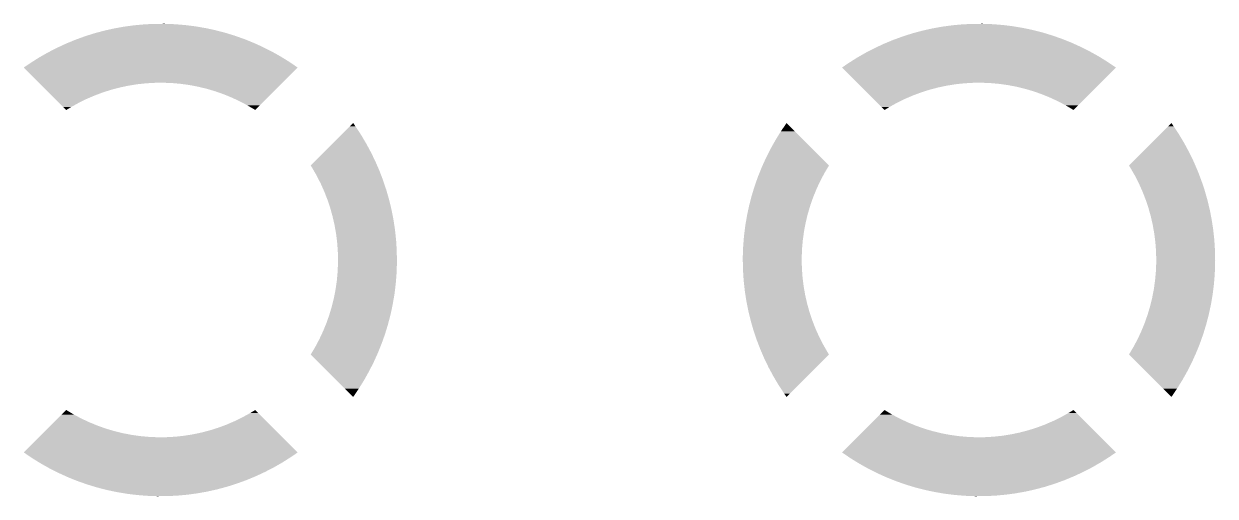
# Model space of a CAD drawing. Extents: x 295 to 953, y 10 to 290.
# Drawn here: x 617.56 to 623.11, y 120.03 to 122.23 of the extents above; entities that cross this region are included whole.
import ezdxf

# ---------------------------------------------------------------- set-up
doc = ezdxf.new("R2010")
doc.units = 0
doc.header["$LTSCALE"] = 5
doc.header["$MEASUREMENT"] = 0
doc.layers.get('0').update_dxf_attribs({"linetype": 'CONTINUOUS', "lineweight": 25})

msp = doc.modelspace()

# ---------------------------------------------------------------- linework, layer by layer
for points in [[(617.9482, 122.2038), (617.983, 122.2116), (618.452, 122.2038), (618.4156, 122.2116)], [(617.983, 122.2116), (617.9946, 122.2136), (618.4156, 122.2116), (618.4058, 122.2136)], [(617.9946, 122.2136), (618.0295, 122.2199), (618.4058, 122.2136), (618.3688, 122.2199)], [(618.0295, 122.2199), (618.0416, 122.2215), (618.3688, 122.2199), (618.3592, 122.2215)], [(618.0416, 122.2215), (618.0763, 122.2262), (618.3592, 122.2215), (618.3216, 122.2262)], [(618.0763, 122.2262), (618.0891, 122.2273), (618.3216, 122.2262), (618.3123, 122.2273)], [(618.0891, 122.2273), (618.1234, 122.2305), (618.3123, 122.2273), (618.2738, 122.2305)], [(618.1234, 122.2305), (618.138, 122.2312), (618.2738, 122.2305), (618.2651, 122.2312)], [(618.138, 122.2312), (618.1706, 122.2327), (618.2651, 122.2312), (618.2241, 122.2327)], [(618.1706, 122.2327), (618.2179, 122.233), (618.2241, 122.2327), (618.2179, 122.233)], [(621.7582, 122.2038), (621.793, 122.2116), (622.262, 122.2038), (622.2256, 122.2116)], [(621.793, 122.2116), (621.8046, 122.2136), (622.2256, 122.2116), (622.2158, 122.2136)], [(621.8046, 122.2136), (621.8395, 122.2199), (622.2158, 122.2136), (622.1788, 122.2199)], [(621.8395, 122.2199), (621.8516, 122.2215), (622.1788, 122.2199), (622.1692, 122.2215)], [(621.8516, 122.2215), (621.8863, 122.2262), (622.1692, 122.2215), (622.1316, 122.2262)], [(621.8863, 122.2262), (621.8991, 122.2273), (622.1316, 122.2262), (622.1223, 122.2273)], [(621.8991, 122.2273), (621.9334, 122.2305), (622.1223, 122.2273), (622.0838, 122.2305)], [(621.9334, 122.2305), (621.948, 122.2312), (622.0838, 122.2305), (622.0751, 122.2312)], [(621.948, 122.2312), (621.9806, 122.2327), (622.0751, 122.2312), (622.0341, 122.2327)], [(621.9806, 122.2327), (622.0279, 122.233), (622.0341, 122.2327), (622.0279, 122.233)], [(617.7684, 122.1448), (617.8017, 122.1586), (618.6314, 122.1448), (618.5972, 122.1586)], [(617.8017, 122.1586), (617.8123, 122.1624), (618.5972, 122.1586), (618.5876, 122.1624)], [(617.8123, 122.1624), (617.8461, 122.1747), (618.5876, 122.1624), (618.5527, 122.1747)], [(617.8461, 122.1747), (617.857, 122.1782), (618.5527, 122.1747), (618.543, 122.1782)], [(617.857, 122.1782), (617.8912, 122.189), (618.543, 122.1782), (618.5076, 122.189)], [(617.8912, 122.189), (617.9023, 122.192), (618.5076, 122.189), (618.4978, 122.192)], [(617.9023, 122.192), (617.9368, 122.2012), (618.4978, 122.192), (618.4618, 122.2012)], [(617.9368, 122.2012), (617.9482, 122.2038), (618.4618, 122.2012), (618.452, 122.2038)], [(621.5784, 122.1448), (621.6117, 122.1586), (622.4414, 122.1448), (622.4072, 122.1586)], [(621.6117, 122.1586), (621.6223, 122.1624), (622.4072, 122.1586), (622.3976, 122.1624)], [(621.6223, 122.1624), (621.6561, 122.1747), (622.3976, 122.1624), (622.3627, 122.1747)], [(621.6561, 122.1747), (621.667, 122.1782), (622.3627, 122.1747), (622.353, 122.1782)], [(621.667, 122.1782), (621.7012, 122.189), (622.353, 122.1782), (622.3176, 122.189)], [(621.7012, 122.189), (621.7123, 122.192), (622.3176, 122.189), (622.3078, 122.192)], [(621.7123, 122.192), (621.7468, 122.2012), (622.3078, 122.192), (622.2718, 122.2012)], [(621.7468, 122.2012), (621.7582, 122.2038), (622.2718, 122.2012), (622.262, 122.2038)], [(617.6418, 122.0809), (617.6731, 122.0989), (618.7579, 122.0809), (618.7259, 122.0989)], [(617.6731, 122.0989), (617.6831, 122.104), (618.7259, 122.0989), (618.7167, 122.104)], [(617.6831, 122.104), (617.7151, 122.1206), (618.7167, 122.104), (618.6839, 122.1206)], [(617.7151, 122.1206), (617.7253, 122.1253), (618.6839, 122.1206), (618.6745, 122.1253)], [(617.7253, 122.1253), (617.758, 122.1405), (618.6745, 122.1253), (618.641, 122.1405)], [(617.758, 122.1405), (617.7684, 122.1448), (618.641, 122.1405), (618.6314, 122.1448)], [(621.4518, 122.0809), (621.4831, 122.0989), (622.5679, 122.0809), (622.5359, 122.0989)], [(621.4831, 122.0989), (621.4931, 122.104), (622.5359, 122.0989), (622.5267, 122.104)], [(621.4931, 122.104), (621.5251, 122.1206), (622.5267, 122.104), (622.4939, 122.1206)], [(621.5251, 122.1206), (621.5353, 122.1253), (622.4939, 122.1206), (622.4845, 122.1253)], [(621.5353, 122.1253), (621.568, 122.1405), (622.4845, 122.1253), (622.451, 122.1405)], [(621.568, 122.1405), (621.5784, 122.1448), (622.451, 122.1405), (622.4414, 122.1448)], [(617.5621, 122.0295), (617.5922, 122.0501), (618.8372, 122.0295), (618.8069, 122.0501)], [(617.5922, 122.0501), (617.6016, 122.056), (618.8069, 122.0501), (618.7981, 122.056)], [(617.6016, 122.056), (617.6321, 122.0754), (618.7981, 122.056), (618.7669, 122.0754)], [(617.6321, 122.0754), (617.6418, 122.0809), (618.7669, 122.0754), (618.7579, 122.0809)], [(621.3721, 122.0295), (621.4022, 122.0501), (622.6472, 122.0295), (622.6169, 122.0501)], [(621.4022, 122.0501), (621.4116, 122.056), (622.6169, 122.0501), (622.6081, 122.056)], [(621.4116, 122.056), (621.4421, 122.0754), (622.6081, 122.056), (622.5769, 122.0754)], [(621.4421, 122.0754), (621.4518, 122.0809), (622.5769, 122.0754), (622.5679, 122.0809)], [(617.6329, 121.9587), (617.5621, 122.0295), (618.7665, 121.9587), (618.8372, 122.0295)], [(621.4429, 121.9587), (621.3721, 122.0295), (622.5765, 121.9587), (622.6472, 122.0295)], [(617.6333, 121.9583), (617.6329, 121.9587), (618.1722, 121.9583), (618.2131, 121.9587)], [(617.6357, 121.956), (617.6333, 121.9583), (618.1313, 121.956), (618.1722, 121.9583)], [(617.6401, 121.9516), (617.6357, 121.956), (618.0906, 121.9516), (618.1313, 121.956)], [(617.6465, 121.9451), (617.6401, 121.9516), (618.0501, 121.9451), (618.0906, 121.9516)], [(617.6549, 121.9367), (617.6465, 121.9451), (618.01, 121.9367), (618.0501, 121.9451)], [(617.6653, 121.9263), (617.6549, 121.9367), (617.9704, 121.9263), (618.01, 121.9367)], [(618.254, 121.957), (618.2131, 121.9587), (618.7648, 121.957), (618.7665, 121.9587)], [(618.2948, 121.9533), (618.254, 121.957), (618.7611, 121.9533), (618.7648, 121.957)], [(618.3354, 121.9476), (618.2948, 121.9533), (618.7553, 121.9476), (618.7611, 121.9533)], [(618.3756, 121.9398), (618.3354, 121.9476), (618.7476, 121.9398), (618.7553, 121.9476)], [(618.4154, 121.9301), (618.3756, 121.9398), (618.7379, 121.9301), (618.7476, 121.9398)], [(621.4433, 121.9583), (621.4429, 121.9587), (621.9822, 121.9583), (622.0231, 121.9587)], [(621.4457, 121.956), (621.4433, 121.9583), (621.9413, 121.956), (621.9822, 121.9583)], [(621.4501, 121.9516), (621.4457, 121.956), (621.9006, 121.9516), (621.9413, 121.956)], [(621.4565, 121.9451), (621.4501, 121.9516), (621.8601, 121.9451), (621.9006, 121.9516)], [(621.4649, 121.9367), (621.4565, 121.9451), (621.82, 121.9367), (621.8601, 121.9451)], [(621.4753, 121.9263), (621.4649, 121.9367), (621.7804, 121.9263), (621.82, 121.9367)], [(622.064, 121.957), (622.0231, 121.9587), (622.5748, 121.957), (622.5765, 121.9587)], [(622.1048, 121.9533), (622.064, 121.957), (622.5711, 121.9533), (622.5748, 121.957)], [(622.1454, 121.9476), (622.1048, 121.9533), (622.5653, 121.9476), (622.5711, 121.9533)], [(622.1856, 121.9398), (622.1454, 121.9476), (622.5576, 121.9398), (622.5653, 121.9476)], [(622.2254, 121.9301), (622.1856, 121.9398), (622.5479, 121.9301), (622.5576, 121.9398)], [(617.6777, 121.914), (617.6653, 121.9263), (617.9314, 121.914), (617.9704, 121.9263)], [(617.6919, 121.8997), (617.6777, 121.914), (617.893, 121.8997), (617.9314, 121.914)], [(617.7081, 121.8836), (617.6919, 121.8997), (617.8553, 121.8836), (617.893, 121.8997)], [(617.7261, 121.8655), (617.7081, 121.8836), (617.8186, 121.8655), (617.8553, 121.8836)], [(618.4546, 121.9185), (618.4154, 121.9301), (618.7262, 121.9185), (618.7379, 121.9301)], [(618.4932, 121.9048), (618.4546, 121.9185), (618.7126, 121.9048), (618.7262, 121.9185)], [(618.5311, 121.8893), (618.4932, 121.9048), (618.6971, 121.8893), (618.7126, 121.9048)], [(618.5682, 121.872), (618.5311, 121.8893), (618.6797, 121.872), (618.6971, 121.8893)], [(621.4877, 121.914), (621.4753, 121.9263), (621.7414, 121.914), (621.7804, 121.9263)], [(621.5019, 121.8997), (621.4877, 121.914), (621.703, 121.8997), (621.7414, 121.914)], [(621.5181, 121.8836), (621.5019, 121.8997), (621.6653, 121.8836), (621.703, 121.8997)], [(621.5361, 121.8655), (621.5181, 121.8836), (621.6286, 121.8655), (621.6653, 121.8836)], [(622.2646, 121.9185), (622.2254, 121.9301), (622.5362, 121.9185), (622.5479, 121.9301)], [(622.3032, 121.9048), (622.2646, 121.9185), (622.5226, 121.9048), (622.5362, 121.9185)], [(622.3411, 121.8893), (622.3032, 121.9048), (622.5071, 121.8893), (622.5226, 121.9048)], [(622.3782, 121.872), (622.3411, 121.8893), (622.4897, 121.872), (622.5071, 121.8893)], [(617.7459, 121.8457), (617.7261, 121.8655), (617.7827, 121.8457), (617.8186, 121.8655)], [(617.7598, 121.8318), (617.7459, 121.8457), (617.7598, 121.8318), (617.7827, 121.8457)], [(618.6044, 121.8528), (618.5682, 121.872), (618.6605, 121.8528), (618.6797, 121.872)], [(618.6396, 121.8318), (618.6044, 121.8528), (618.6396, 121.8318), (618.6605, 121.8528)], [(621.5559, 121.8457), (621.5361, 121.8655), (621.5927, 121.8457), (621.6286, 121.8655)], [(621.5698, 121.8318), (621.5559, 121.8457), (621.5698, 121.8318), (621.5927, 121.8457)], [(622.4144, 121.8528), (622.3782, 121.872), (622.4705, 121.8528), (622.4897, 121.872)], [(622.4496, 121.8318), (622.4144, 121.8528), (622.4496, 121.8318), (622.4705, 121.8528)], [(619.0809, 121.7559), (619.0959, 121.7708), (619.1063, 121.7559), (619.0959, 121.7708)], [(621.0869, 121.7317), (621.1135, 121.7708), (621.1526, 121.7317), (621.1135, 121.7708)], [(622.8909, 121.7559), (622.9059, 121.7708), (622.9163, 121.7559), (622.9059, 121.7708)], [(619.0008, 121.6758), (619.0414, 121.7164), (619.1564, 121.6758), (619.1322, 121.7164)], [(619.0414, 121.7164), (619.0809, 121.7559), (619.1322, 121.7164), (619.1063, 121.7559)], [(621.0621, 121.6915), (621.0869, 121.7317), (621.1928, 121.6915), (621.1526, 121.7317)], [(622.8108, 121.6758), (622.8514, 121.7164), (622.9664, 121.6758), (622.9422, 121.7164)], [(622.8514, 121.7164), (622.8909, 121.7559), (622.9422, 121.7164), (622.9163, 121.7559)], [(618.9592, 121.6342), (619.0008, 121.6758), (619.1788, 121.6342), (619.1564, 121.6758)], [(621.039, 121.6503), (621.0621, 121.6915), (621.2341, 121.6503), (621.1928, 121.6915)], [(622.7692, 121.6342), (622.8108, 121.6758), (622.9888, 121.6342), (622.9664, 121.6758)], [(618.9166, 121.5916), (618.9592, 121.6342), (619.1995, 121.5916), (619.1788, 121.6342)], [(621.0018, 121.5732), (621.0177, 121.6081), (621.3112, 121.5732), (621.2762, 121.6081)], [(621.0177, 121.6081), (621.039, 121.6503), (621.2762, 121.6081), (621.2341, 121.6503)], [(622.7266, 121.5916), (622.7692, 121.6342), (623.0095, 121.5916), (622.9888, 121.6342)], [(618.8982, 121.5732), (618.9166, 121.5916), (619.2074, 121.5732), (619.1995, 121.5916)], [(618.9053, 121.5618), (618.8982, 121.5732), (619.2124, 121.5618), (619.2074, 121.5732)], [(618.9131, 121.5482), (618.9053, 121.5618), (619.2182, 121.5482), (619.2124, 121.5618)], [(618.9257, 121.5263), (618.9131, 121.5482), (619.2266, 121.5263), (619.2182, 121.5482)], [(620.9873, 121.538), (620.9982, 121.5651), (621.2902, 121.538), (621.3063, 121.5651)], [(620.9982, 121.5651), (621.0018, 121.5732), (621.3063, 121.5651), (621.3112, 121.5732)], [(622.7082, 121.5732), (622.7266, 121.5916), (623.0174, 121.5732), (623.0095, 121.5916)], [(622.7153, 121.5618), (622.7082, 121.5732), (623.0224, 121.5618), (623.0174, 121.5732)], [(622.7231, 121.5482), (622.7153, 121.5618), (623.0282, 121.5482), (623.0224, 121.5618)], [(622.7357, 121.5263), (622.7231, 121.5482), (623.0366, 121.5263), (623.0282, 121.5482)], [(618.937, 121.5041), (618.9257, 121.5263), (619.2351, 121.5041), (619.2266, 121.5263)], [(618.9443, 121.4898), (618.937, 121.5041), (619.2399, 121.4898), (619.2351, 121.5041)], [(618.958, 121.4593), (618.9443, 121.4898), (619.2501, 121.4593), (619.2399, 121.4898)], [(620.9648, 121.4766), (620.9737, 121.5018), (621.2592, 121.4766), (621.271, 121.5018)], [(620.9737, 121.5018), (620.9805, 121.5212), (621.271, 121.5018), (621.2813, 121.5212)], [(620.9805, 121.5212), (620.9873, 121.538), (621.2813, 121.5212), (621.2902, 121.538)], [(622.747, 121.5041), (622.7357, 121.5263), (623.0451, 121.5041), (623.0366, 121.5263)], [(622.7543, 121.4898), (622.747, 121.5041), (623.0499, 121.4898), (623.0451, 121.5041)], [(622.768, 121.4593), (622.7543, 121.4898), (623.0601, 121.4593), (623.0499, 121.4898)], [(618.961, 121.4524), (618.958, 121.4593), (619.2521, 121.4524), (619.2501, 121.4593)], [(618.9759, 121.4143), (618.961, 121.4524), (619.263, 121.4143), (619.2521, 121.4524)], [(620.951, 121.4314), (620.9612, 121.4647), (621.24, 121.4314), (621.2537, 121.4647)], [(620.9612, 121.4647), (620.9648, 121.4766), (621.2537, 121.4647), (621.2592, 121.4766)], [(622.771, 121.4524), (622.768, 121.4593), (623.0621, 121.4524), (623.0601, 121.4593)], [(622.7859, 121.4143), (622.771, 121.4524), (623.073, 121.4143), (623.0621, 121.4524)], [(618.9761, 121.4138), (618.9759, 121.4143), (619.2631, 121.4138), (619.263, 121.4143)], [(618.9889, 121.3754), (618.9761, 121.4138), (619.2724, 121.3754), (619.2631, 121.4138)], [(620.9314, 121.349), (620.9392, 121.3856), (621.2129, 121.349), (621.2238, 121.3856)], [(620.9392, 121.3856), (620.9399, 121.3882), (621.2238, 121.3856), (621.2245, 121.3882)], [(620.9399, 121.3882), (620.9499, 121.4268), (621.2245, 121.3882), (621.2381, 121.4268)], [(620.9499, 121.4268), (620.951, 121.4314), (621.2381, 121.4268), (621.24, 121.4314)], [(622.7861, 121.4138), (622.7859, 121.4143), (623.0731, 121.4138), (623.073, 121.4143)], [(622.7989, 121.3754), (622.7861, 121.4138), (623.0824, 121.3754), (623.0731, 121.4138)], [(618.991, 121.3679), (618.9889, 121.3754), (619.2742, 121.3679), (619.2724, 121.3754)], [(618.9999, 121.336), (618.991, 121.3679), (619.2805, 121.336), (619.2742, 121.3679)], [(619.0032, 121.3215), (618.9999, 121.336), (619.2833, 121.3215), (619.2805, 121.336)], [(619.009, 121.2961), (619.0032, 121.3215), (619.2872, 121.2961), (619.2833, 121.3215)], [(620.9243, 121.3092), (620.9294, 121.3394), (621.2031, 121.3092), (621.2105, 121.3394)], [(620.9294, 121.3394), (620.9314, 121.349), (621.2105, 121.3394), (621.2129, 121.349)], [(622.801, 121.3679), (622.7989, 121.3754), (623.0842, 121.3679), (623.0824, 121.3754)], [(622.8099, 121.336), (622.801, 121.3679), (623.0905, 121.336), (623.0842, 121.3679)], [(622.8132, 121.3215), (622.8099, 121.336), (623.0933, 121.3215), (623.0905, 121.336)], [(622.819, 121.2961), (622.8132, 121.3215), (623.0972, 121.2961), (623.0933, 121.3215)], [(619.0127, 121.2747), (619.009, 121.2961), (619.2904, 121.2747), (619.2872, 121.2961)], [(619.0161, 121.2557), (619.0127, 121.2747), (619.2924, 121.2557), (619.2904, 121.2747)], [(620.9157, 121.2459), (620.9185, 121.269), (621.1922, 121.2459), (621.1954, 121.269)], [(620.9185, 121.269), (620.9215, 121.2928), (621.1954, 121.269), (621.2, 121.2928)], [(620.9215, 121.2928), (620.9243, 121.3092), (621.2, 121.2928), (621.2031, 121.3092)], [(622.8227, 121.2747), (622.819, 121.2961), (623.1004, 121.2747), (623.0972, 121.2961)], [(622.8261, 121.2557), (622.8227, 121.2747), (623.1024, 121.2557), (623.1004, 121.2747)], [(619.0196, 121.2277), (619.0161, 121.2557), (619.2955, 121.2277), (619.2924, 121.2557)], [(619.0211, 121.2151), (619.0196, 121.2277), (619.2963, 121.2151), (619.2955, 121.2277)], [(619.0237, 121.1806), (619.0211, 121.2151), (619.2985, 121.1806), (619.2963, 121.2151)], [(620.9118, 121.1987), (620.9142, 121.2284), (621.187, 121.1987), (621.1897, 121.2284)], [(620.9142, 121.2284), (620.9157, 121.2459), (621.1897, 121.2284), (621.1922, 121.2459)], [(622.8296, 121.2277), (622.8261, 121.2557), (623.1055, 121.2277), (623.1024, 121.2557)], [(622.8311, 121.2151), (622.8296, 121.2277), (623.1063, 121.2151), (623.1055, 121.2277)], [(622.8337, 121.1806), (622.8311, 121.2151), (623.1085, 121.1806), (623.1063, 121.2151)], [(619.0242, 121.1742), (619.0237, 121.1806), (619.2986, 121.1742), (619.2985, 121.1806)], [(619.0252, 121.1333), (619.0242, 121.1742), (619.2995, 121.1333), (619.2986, 121.1742)], [(620.91, 121.1515), (620.9114, 121.1876), (621.1845, 121.1515), (621.186, 121.1876)], [(620.9114, 121.1876), (620.9118, 121.1987), (621.186, 121.1876), (621.187, 121.1987)], [(622.8342, 121.1742), (622.8337, 121.1806), (623.1086, 121.1742), (623.1085, 121.1806)], [(622.8352, 121.1333), (622.8342, 121.1742), (623.1095, 121.1333), (623.1086, 121.1742)], [(619.0234, 121.079), (619.0249, 121.1151), (619.298, 121.079), (619.2994, 121.1151)], [(619.0249, 121.1151), (619.0251, 121.1199), (619.2994, 121.1151), (619.2994, 121.1199)], [(619.0251, 121.1199), (619.0252, 121.1333), (619.2994, 121.1199), (619.2995, 121.1333)], [(620.9099, 121.1333), (620.91, 121.1467), (621.1842, 121.1333), (621.1843, 121.1467)], [(620.9108, 121.0924), (620.9099, 121.1333), (621.1852, 121.0924), (621.1842, 121.1333)], [(620.91, 121.1467), (620.91, 121.1515), (621.1843, 121.1467), (621.1845, 121.1515)], [(622.8334, 121.079), (622.8349, 121.1151), (623.108, 121.079), (623.1094, 121.1151)], [(622.8349, 121.1151), (622.8351, 121.1199), (623.1094, 121.1151), (623.1094, 121.1199)], [(622.8351, 121.1199), (622.8352, 121.1333), (623.1094, 121.1199), (623.1095, 121.1333)], [(619.0197, 121.0382), (619.0224, 121.0679), (619.2952, 121.0382), (619.2976, 121.0679)], [(619.0224, 121.0679), (619.0234, 121.079), (619.2976, 121.0679), (619.298, 121.079)], [(620.9109, 121.086), (620.9108, 121.0924), (621.1857, 121.086), (621.1852, 121.0924)], [(620.9131, 121.0515), (620.9109, 121.086), (621.1883, 121.0515), (621.1857, 121.086)], [(620.9139, 121.0389), (620.9131, 121.0515), (621.1898, 121.0389), (621.1883, 121.0515)], [(622.8297, 121.0382), (622.8324, 121.0679), (623.1052, 121.0382), (623.1076, 121.0679)], [(622.8324, 121.0679), (622.8334, 121.079), (623.1076, 121.0679), (623.108, 121.079)], [(619.0094, 120.9738), (619.014, 120.9976), (619.2879, 120.9738), (619.2909, 120.9976)], [(619.014, 120.9976), (619.0172, 121.0207), (619.2909, 120.9976), (619.2937, 121.0207)], [(619.0172, 121.0207), (619.0197, 121.0382), (619.2937, 121.0207), (619.2952, 121.0382)], [(620.917, 121.0109), (620.9139, 121.0389), (621.1933, 121.0109), (621.1898, 121.0389)], [(620.919, 120.9919), (620.917, 121.0109), (621.1967, 120.9919), (621.1933, 121.0109)], [(620.9222, 120.9705), (620.919, 120.9919), (621.2004, 120.9705), (621.1967, 120.9919)], [(622.8194, 120.9738), (622.824, 120.9976), (623.0979, 120.9738), (623.1009, 120.9976)], [(622.824, 120.9976), (622.8272, 121.0207), (623.1009, 120.9976), (623.1037, 121.0207)], [(622.8272, 121.0207), (622.8297, 121.0382), (623.1037, 121.0207), (623.1052, 121.0382)], [(618.9989, 120.9272), (619.0062, 120.9574), (619.28, 120.9272), (619.2851, 120.9574)], [(619.0062, 120.9574), (619.0094, 120.9738), (619.2851, 120.9574), (619.2879, 120.9738)], [(620.9261, 120.9451), (620.9222, 120.9705), (621.2062, 120.9451), (621.2004, 120.9705)], [(620.9289, 120.9306), (620.9261, 120.9451), (621.2095, 120.9306), (621.2062, 120.9451)], [(622.8089, 120.9272), (622.8162, 120.9574), (623.09, 120.9272), (623.0951, 120.9574)], [(622.8162, 120.9574), (622.8194, 120.9738), (623.0951, 120.9574), (623.0979, 120.9738)], [(618.9712, 120.8398), (618.9848, 120.8784), (619.2595, 120.8398), (619.2695, 120.8784)], [(618.9848, 120.8784), (618.9856, 120.881), (619.2695, 120.8784), (619.2702, 120.881)], [(618.9856, 120.881), (618.9965, 120.9176), (619.2702, 120.881), (619.278, 120.9176)], [(618.9965, 120.9176), (618.9989, 120.9272), (619.278, 120.9176), (619.28, 120.9272)], [(620.9352, 120.8987), (620.9289, 120.9306), (621.2184, 120.8987), (621.2095, 120.9306)], [(620.937, 120.8912), (620.9352, 120.8987), (621.2205, 120.8912), (621.2184, 120.8987)], [(620.9463, 120.8528), (620.937, 120.8912), (621.2333, 120.8528), (621.2205, 120.8912)], [(622.7812, 120.8398), (622.7948, 120.8784), (623.0695, 120.8398), (623.0795, 120.8784)], [(622.7948, 120.8784), (622.7956, 120.881), (623.0795, 120.8784), (623.0802, 120.881)], [(622.7956, 120.881), (622.8065, 120.9176), (623.0802, 120.881), (623.088, 120.9176)], [(622.8065, 120.9176), (622.8089, 120.9272), (623.088, 120.9176), (623.09, 120.9272)], [(618.9557, 120.8019), (618.9694, 120.8352), (619.2482, 120.8019), (619.2583, 120.8352)], [(618.9694, 120.8352), (618.9712, 120.8398), (619.2583, 120.8352), (619.2595, 120.8398)], [(620.9464, 120.8523), (620.9463, 120.8528), (621.2335, 120.8523), (621.2333, 120.8528)], [(620.9573, 120.8142), (620.9464, 120.8523), (621.2484, 120.8142), (621.2335, 120.8523)], [(622.7657, 120.8019), (622.7794, 120.8352), (623.0582, 120.8019), (623.0683, 120.8352)], [(622.7794, 120.8352), (622.7812, 120.8398), (623.0683, 120.8352), (623.0695, 120.8398)], [(618.9384, 120.7648), (618.9502, 120.79), (619.2357, 120.7648), (619.2446, 120.79)], [(618.9502, 120.79), (618.9557, 120.8019), (619.2446, 120.79), (619.2482, 120.8019)], [(620.9593, 120.8073), (620.9573, 120.8142), (621.2514, 120.8073), (621.2484, 120.8142)], [(620.9695, 120.7768), (620.9593, 120.8073), (621.2651, 120.7768), (621.2514, 120.8073)], [(620.9743, 120.7625), (620.9695, 120.7768), (621.2724, 120.7625), (621.2651, 120.7768)], [(622.7484, 120.7648), (622.7602, 120.79), (623.0457, 120.7648), (623.0546, 120.79)], [(622.7602, 120.79), (622.7657, 120.8019), (623.0546, 120.79), (623.0582, 120.8019)], [(618.9031, 120.7016), (618.9192, 120.7286), (619.2112, 120.7016), (619.2221, 120.7286)], [(618.9192, 120.7286), (618.9281, 120.7454), (619.2221, 120.7286), (619.2288, 120.7454)], [(618.9281, 120.7454), (618.9384, 120.7648), (619.2288, 120.7454), (619.2357, 120.7648)], [(620.9828, 120.7403), (620.9743, 120.7625), (621.2837, 120.7403), (621.2724, 120.7625)], [(620.9912, 120.7184), (620.9828, 120.7403), (621.2963, 120.7184), (621.2837, 120.7403)], [(620.997, 120.7048), (620.9912, 120.7184), (621.3041, 120.7048), (621.2963, 120.7184)], [(622.7131, 120.7016), (622.7292, 120.7286), (623.0212, 120.7016), (623.0321, 120.7286)], [(622.7292, 120.7286), (622.7381, 120.7454), (623.0321, 120.7286), (623.0388, 120.7454)], [(622.7381, 120.7454), (622.7484, 120.7648), (623.0388, 120.7454), (623.0457, 120.7648)], [(618.8982, 120.6934), (618.9031, 120.7016), (619.2075, 120.6934), (619.2112, 120.7016)], [(618.9331, 120.6585), (618.8982, 120.6934), (619.1917, 120.6585), (619.2075, 120.6934)], [(618.9753, 120.6163), (618.9331, 120.6585), (619.1704, 120.6163), (619.1917, 120.6585)], [(621.002, 120.6934), (620.997, 120.7048), (621.3112, 120.6934), (621.3041, 120.7048)], [(621.0099, 120.675), (621.002, 120.6934), (621.2927, 120.675), (621.3112, 120.6934)], [(621.0305, 120.6324), (621.0099, 120.675), (621.2502, 120.6324), (621.2927, 120.675)], [(622.7082, 120.6934), (622.7131, 120.7016), (623.0175, 120.6934), (623.0212, 120.7016)], [(622.7431, 120.6585), (622.7082, 120.6934), (623.0017, 120.6585), (623.0175, 120.6934)], [(622.7853, 120.6163), (622.7431, 120.6585), (622.9804, 120.6163), (623.0017, 120.6585)], [(619.0166, 120.5751), (618.9753, 120.6163), (619.1473, 120.5751), (619.1704, 120.6163)], [(621.053, 120.5908), (621.0305, 120.6324), (621.2086, 120.5908), (621.2502, 120.6324)], [(622.8266, 120.5751), (622.7853, 120.6163), (622.9573, 120.5751), (622.9804, 120.6163)], [(619.0568, 120.5349), (619.0166, 120.5751), (619.1224, 120.5349), (619.1473, 120.5751)], [(621.0772, 120.5502), (621.053, 120.5908), (621.168, 120.5502), (621.2086, 120.5908)], [(621.1031, 120.5107), (621.0772, 120.5502), (621.1284, 120.5107), (621.168, 120.5502)], [(622.8668, 120.5349), (622.8266, 120.5751), (622.9324, 120.5349), (622.9573, 120.5751)], [(619.0959, 120.4958), (619.0568, 120.5349), (619.0959, 120.4958), (619.1224, 120.5349)], [(621.1135, 120.4958), (621.1031, 120.5107), (621.1135, 120.4958), (621.1284, 120.5107)], [(622.9059, 120.4958), (622.8668, 120.5349), (622.9059, 120.4958), (622.9324, 120.5349)], [(617.7388, 120.4138), (617.7598, 120.4348), (617.795, 120.4138), (617.7598, 120.4348)], [(618.6167, 120.4209), (618.6396, 120.4348), (618.6535, 120.4209), (618.6396, 120.4348)], [(621.5488, 120.4138), (621.5698, 120.4348), (621.605, 120.4138), (621.5698, 120.4348)], [(622.4267, 120.4209), (622.4496, 120.4348), (622.4635, 120.4209), (622.4496, 120.4348)], [(617.7023, 120.3773), (617.7197, 120.3946), (617.8683, 120.3773), (617.8312, 120.3946)], [(617.7197, 120.3946), (617.7388, 120.4138), (617.8312, 120.3946), (617.795, 120.4138)], [(618.5064, 120.3669), (618.544, 120.3831), (618.7075, 120.3669), (618.6913, 120.3831)], [(618.544, 120.3831), (618.5808, 120.4011), (618.6913, 120.3831), (618.6733, 120.4011)], [(618.5808, 120.4011), (618.6167, 120.4209), (618.6733, 120.4011), (618.6535, 120.4209)], [(621.5123, 120.3773), (621.5297, 120.3946), (621.6783, 120.3773), (621.6412, 120.3946)], [(621.5297, 120.3946), (621.5488, 120.4138), (621.6412, 120.3946), (621.605, 120.4138)], [(622.3164, 120.3669), (622.354, 120.3831), (622.5175, 120.3669), (622.5013, 120.3831)], [(622.354, 120.3831), (622.3908, 120.4011), (622.5013, 120.3831), (622.4833, 120.4011)], [(622.3908, 120.4011), (622.4267, 120.4209), (622.4833, 120.4011), (622.4635, 120.4209)], [(617.644, 120.319), (617.6518, 120.3268), (618.064, 120.319), (618.0238, 120.3268)], [(617.6518, 120.3268), (617.6615, 120.3365), (618.0238, 120.3268), (617.984, 120.3365)], [(617.6615, 120.3365), (617.6732, 120.3481), (617.984, 120.3365), (617.9448, 120.3481)], [(617.6732, 120.3481), (617.6868, 120.3618), (617.9448, 120.3481), (617.9062, 120.3618)], [(617.6868, 120.3618), (617.7023, 120.3773), (617.9062, 120.3618), (617.8683, 120.3773)], [(618.3493, 120.3215), (618.3894, 120.3299), (618.7529, 120.3215), (618.7445, 120.3299)], [(618.3894, 120.3299), (618.429, 120.3403), (618.7445, 120.3299), (618.7341, 120.3403)], [(618.429, 120.3403), (618.468, 120.3526), (618.7341, 120.3403), (618.7217, 120.3526)], [(618.468, 120.3526), (618.5064, 120.3669), (618.7217, 120.3526), (618.7075, 120.3669)], [(621.454, 120.319), (621.4618, 120.3268), (621.874, 120.319), (621.8338, 120.3268)], [(621.4618, 120.3268), (621.4715, 120.3365), (621.8338, 120.3268), (621.794, 120.3365)], [(621.4715, 120.3365), (621.4832, 120.3481), (621.794, 120.3365), (621.7548, 120.3481)], [(621.4832, 120.3481), (621.4968, 120.3618), (621.7548, 120.3481), (621.7162, 120.3618)], [(621.4968, 120.3618), (621.5123, 120.3773), (621.7162, 120.3618), (621.6783, 120.3773)], [(622.1593, 120.3215), (622.1994, 120.3299), (622.5629, 120.3215), (622.5545, 120.3299)], [(622.1994, 120.3299), (622.239, 120.3403), (622.5545, 120.3299), (622.5441, 120.3403)], [(622.239, 120.3403), (622.278, 120.3526), (622.5441, 120.3403), (622.5317, 120.3526)], [(622.278, 120.3526), (622.3164, 120.3669), (622.5317, 120.3526), (622.5175, 120.3669)], [(617.5621, 120.2371), (617.6329, 120.3079), (618.8372, 120.2371), (618.7665, 120.3079)], [(617.6329, 120.3079), (617.6346, 120.3096), (618.1863, 120.3079), (618.1454, 120.3096)], [(617.6346, 120.3096), (617.6383, 120.3133), (618.1454, 120.3096), (618.1046, 120.3133)], [(617.6383, 120.3133), (617.644, 120.319), (618.1046, 120.3133), (618.064, 120.319)], [(618.1863, 120.3079), (618.2272, 120.3083), (618.7665, 120.3079), (618.7661, 120.3083)], [(618.2272, 120.3083), (618.2681, 120.3106), (618.7661, 120.3083), (618.7637, 120.3106)], [(618.2681, 120.3106), (618.3088, 120.315), (618.7637, 120.3106), (618.7593, 120.315)], [(618.3088, 120.315), (618.3493, 120.3215), (618.7593, 120.315), (618.7529, 120.3215)], [(621.3721, 120.2371), (621.4429, 120.3079), (622.6472, 120.2371), (622.5765, 120.3079)], [(621.4429, 120.3079), (621.4446, 120.3096), (621.9963, 120.3079), (621.9554, 120.3096)], [(621.4446, 120.3096), (621.4483, 120.3133), (621.9554, 120.3096), (621.9146, 120.3133)], [(621.4483, 120.3133), (621.454, 120.319), (621.9146, 120.3133), (621.874, 120.319)], [(621.9963, 120.3079), (622.0372, 120.3083), (622.5765, 120.3079), (622.5761, 120.3083)], [(622.0372, 120.3083), (622.0781, 120.3106), (622.5761, 120.3083), (622.5737, 120.3106)], [(622.0781, 120.3106), (622.1188, 120.315), (622.5737, 120.3106), (622.5693, 120.315)], [(622.1188, 120.315), (622.1593, 120.3215), (622.5693, 120.315), (622.5629, 120.3215)], [(617.5925, 120.2165), (617.5622, 120.2371), (618.8072, 120.2165), (618.8372, 120.2371)], [(617.6012, 120.2106), (617.5925, 120.2165), (618.7978, 120.2106), (618.8072, 120.2165)], [(621.4025, 120.2165), (621.3722, 120.2371), (622.6172, 120.2165), (622.6472, 120.2371)], [(621.4112, 120.2106), (621.4025, 120.2165), (622.6078, 120.2106), (622.6172, 120.2165)], [(617.6325, 120.1912), (617.6012, 120.2106), (618.7673, 120.1912), (618.7978, 120.2106)], [(617.6415, 120.1857), (617.6325, 120.1912), (618.7576, 120.1857), (618.7673, 120.1912)], [(617.6735, 120.1677), (617.6415, 120.1857), (618.7263, 120.1677), (618.7576, 120.1857)], [(617.6827, 120.1626), (617.6735, 120.1677), (618.7163, 120.1626), (618.7263, 120.1677)], [(617.7155, 120.146), (617.6827, 120.1626), (618.6843, 120.146), (618.7163, 120.1626)], [(621.4425, 120.1912), (621.4112, 120.2106), (622.5773, 120.1912), (622.6078, 120.2106)], [(621.4515, 120.1857), (621.4425, 120.1912), (622.5676, 120.1857), (622.5773, 120.1912)], [(621.4835, 120.1677), (621.4515, 120.1857), (622.5363, 120.1677), (622.5676, 120.1857)], [(621.4927, 120.1626), (621.4835, 120.1677), (622.5263, 120.1626), (622.5363, 120.1677)], [(621.5255, 120.146), (621.4927, 120.1626), (622.4943, 120.146), (622.5263, 120.1626)], [(617.7249, 120.1413), (617.7155, 120.146), (618.6741, 120.1413), (618.6843, 120.146)], [(617.7584, 120.1261), (617.7249, 120.1413), (618.6414, 120.1261), (618.6741, 120.1413)], [(617.7679, 120.1218), (617.7584, 120.1261), (618.631, 120.1218), (618.6414, 120.1261)], [(617.8022, 120.108), (617.7679, 120.1218), (618.5977, 120.108), (618.631, 120.1218)], [(617.8118, 120.1042), (617.8022, 120.108), (618.5871, 120.1042), (618.5977, 120.108)], [(617.8466, 120.0919), (617.8118, 120.1042), (618.5533, 120.0919), (618.5871, 120.1042)], [(621.5349, 120.1413), (621.5255, 120.146), (622.4841, 120.1413), (622.4943, 120.146)], [(621.5684, 120.1261), (621.5349, 120.1413), (622.4514, 120.1261), (622.4841, 120.1413)], [(621.5779, 120.1218), (621.5684, 120.1261), (622.441, 120.1218), (622.4514, 120.1261)], [(621.6122, 120.108), (621.5779, 120.1218), (622.4077, 120.108), (622.441, 120.1218)], [(621.6218, 120.1042), (621.6122, 120.108), (622.3971, 120.1042), (622.4077, 120.108)], [(621.6566, 120.0919), (621.6218, 120.1042), (622.3633, 120.0919), (622.3971, 120.1042)], [(617.8564, 120.0884), (617.8466, 120.0919), (618.5424, 120.0884), (618.5533, 120.0919)], [(617.8918, 120.0776), (617.8564, 120.0884), (618.5082, 120.0776), (618.5424, 120.0884)], [(617.9016, 120.0746), (617.8918, 120.0776), (618.4971, 120.0746), (618.5082, 120.0776)], [(617.9375, 120.0654), (617.9016, 120.0746), (618.4626, 120.0654), (618.4971, 120.0746)], [(617.9474, 120.0628), (617.9375, 120.0654), (618.4512, 120.0628), (618.4626, 120.0654)], [(617.9838, 120.055), (617.9474, 120.0628), (618.4164, 120.055), (618.4512, 120.0628)], [(617.9936, 120.053), (617.9838, 120.055), (618.4048, 120.053), (618.4164, 120.055)], [(618.0306, 120.0467), (617.9936, 120.053), (618.3699, 120.0467), (618.4048, 120.053)], [(618.0402, 120.0451), (618.0306, 120.0467), (618.3578, 120.0451), (618.3699, 120.0467)], [(618.0778, 120.0404), (618.0402, 120.0451), (618.323, 120.0404), (618.3578, 120.0451)], [(621.6664, 120.0884), (621.6566, 120.0919), (622.3524, 120.0884), (622.3633, 120.0919)], [(621.7018, 120.0776), (621.6664, 120.0884), (622.3182, 120.0776), (622.3524, 120.0884)], [(621.7116, 120.0746), (621.7018, 120.0776), (622.3071, 120.0746), (622.3182, 120.0776)], [(621.7475, 120.0654), (621.7116, 120.0746), (622.2726, 120.0654), (622.3071, 120.0746)], [(621.7574, 120.0628), (621.7475, 120.0654), (622.2612, 120.0628), (622.2726, 120.0654)], [(621.7938, 120.055), (621.7574, 120.0628), (622.2264, 120.055), (622.2612, 120.0628)], [(621.8036, 120.053), (621.7938, 120.055), (622.2148, 120.053), (622.2264, 120.055)], [(621.8406, 120.0467), (621.8036, 120.053), (622.1799, 120.0467), (622.2148, 120.053)], [(621.8502, 120.0451), (621.8406, 120.0467), (622.1678, 120.0451), (622.1799, 120.0467)], [(621.8878, 120.0404), (621.8502, 120.0451), (622.133, 120.0404), (622.1678, 120.0451)], [(618.0871, 120.0393), (618.0778, 120.0404), (618.3103, 120.0393), (618.323, 120.0404)], [(618.1256, 120.0361), (618.0871, 120.0393), (618.276, 120.0361), (618.3103, 120.0393)], [(618.1342, 120.0354), (618.1256, 120.0361), (618.2614, 120.0354), (618.276, 120.0361)], [(618.1753, 120.0339), (618.1342, 120.0354), (618.2288, 120.0339), (618.2614, 120.0354)], [(618.1815, 120.0336), (618.1753, 120.0339), (618.1815, 120.0336), (618.2288, 120.0339)], [(621.8971, 120.0393), (621.8878, 120.0404), (622.1203, 120.0393), (622.133, 120.0404)], [(621.9356, 120.0361), (621.8971, 120.0393), (622.086, 120.0361), (622.1203, 120.0393)], [(621.9442, 120.0354), (621.9356, 120.0361), (622.0714, 120.0354), (622.086, 120.0361)], [(621.9853, 120.0339), (621.9442, 120.0354), (622.0388, 120.0339), (622.0714, 120.0354)], [(621.9915, 120.0336), (621.9853, 120.0339), (621.9915, 120.0336), (622.0388, 120.0339)]]:
    msp.add_solid(points)

doc.saveas('drawing.dxf')
